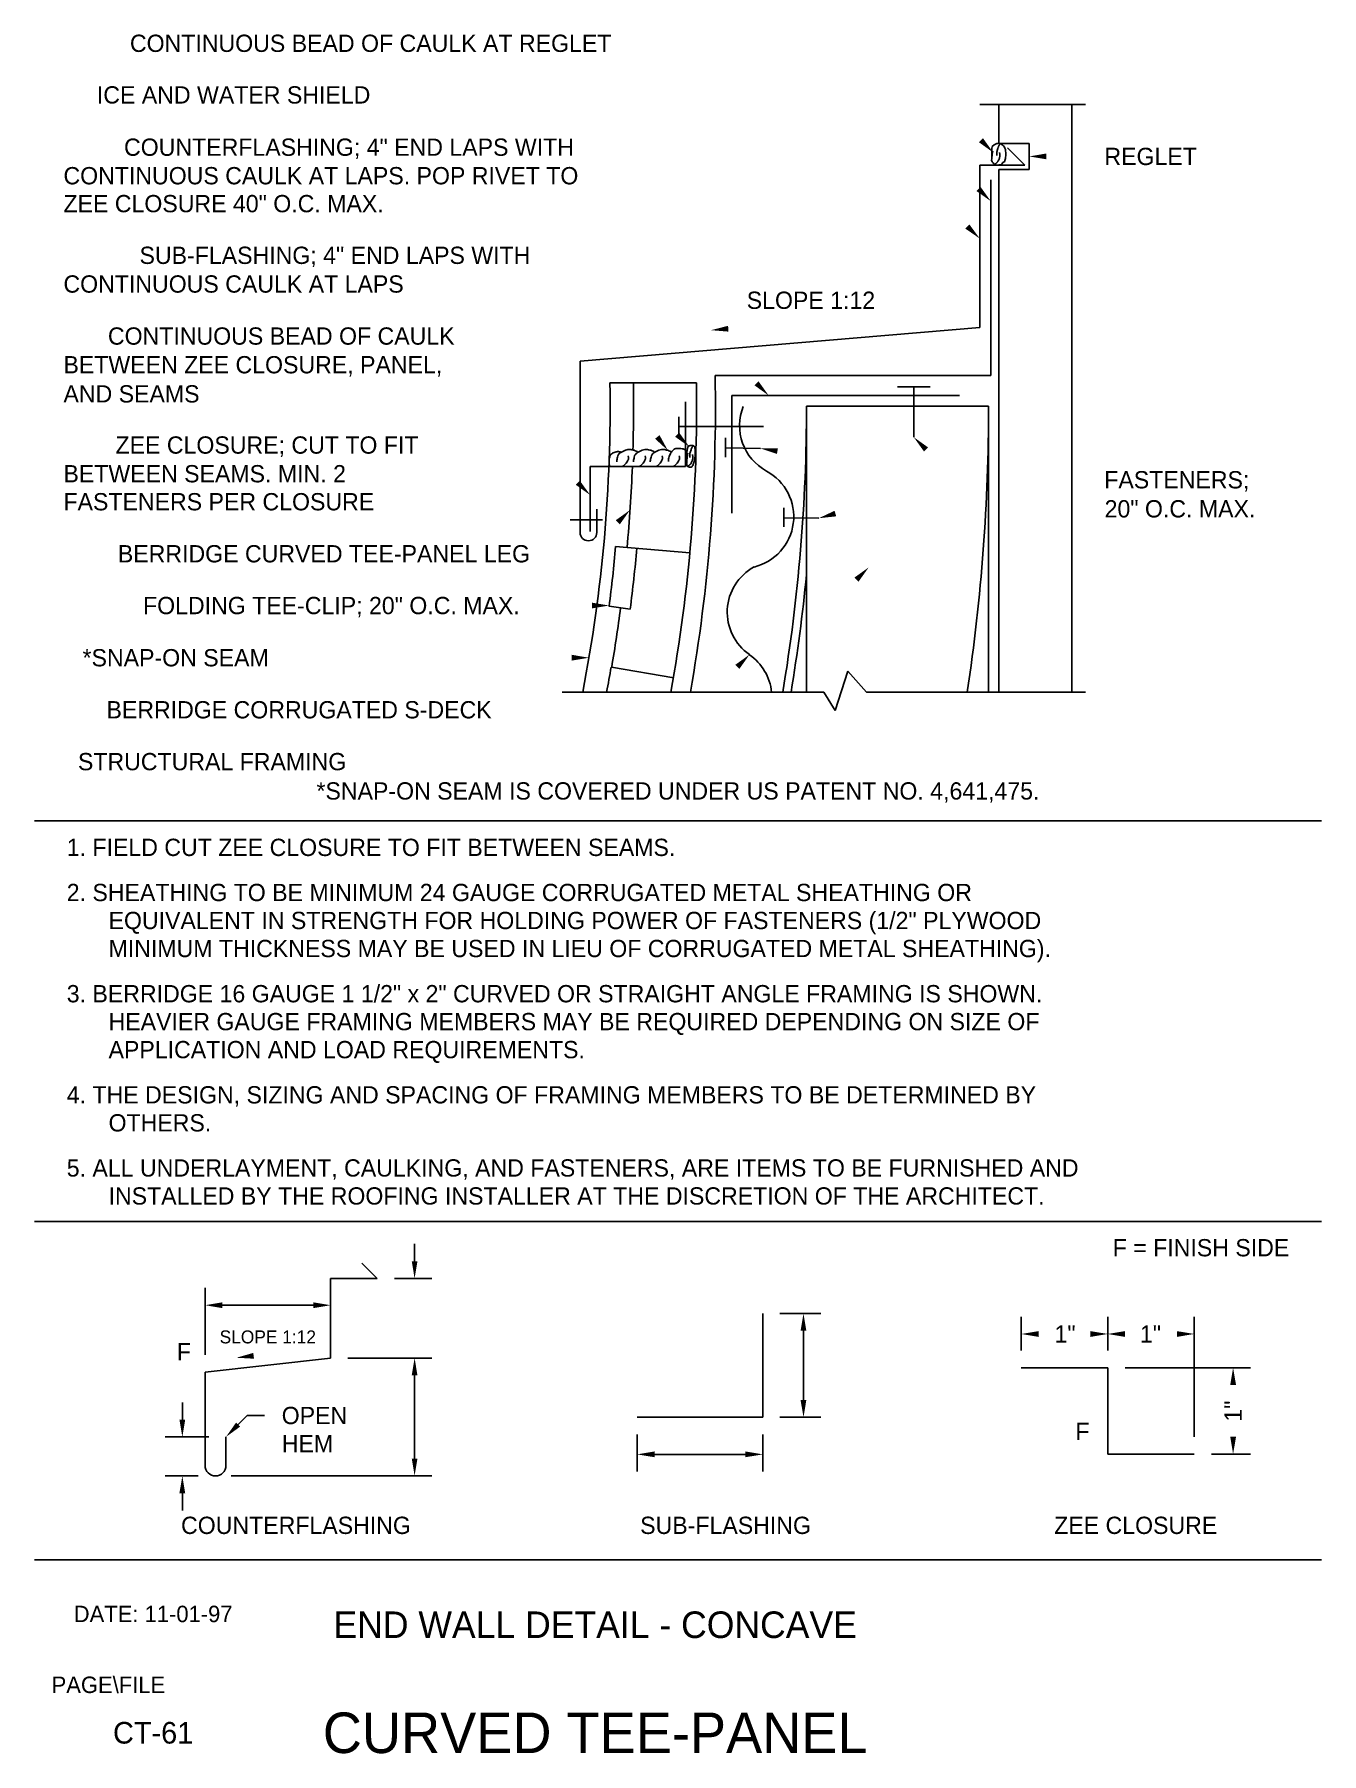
# Model space of a CAD drawing. Extents: x 0.1 to 15, y 0.5 to 20.4.
import ezdxf
from ezdxf.enums import TextEntityAlignment as Align

# ---------------------------------------------------------------- set-up
doc = ezdxf.new("R2010")
doc.units = 0
doc.header["$LTSCALE"] = 0.4
doc.linetypes.add('HIDDENX2', pattern=[0])
for name, color, linetype in [('BORDER', 7, 'CONTINUOUS'), ('CMP-FLSH', 7, 'CONTINUOUS'), ('DIM-TXT', 7, 'CONTINUOUS'), ('STRCTR', 7, 'CONTINUOUS')]:
    doc.layers.add(name, color=color, linetype=linetype)

msp = doc.modelspace()

# ---------------------------------------------------------------- linework, layer by layer
at = {"layer": 'BORDER', "color": 0, "linetype": 'CONTINUOUS'}
for p, q in [((14.961, 11.302), (0.062, 11.302)), ((14.961, 6.664), (0.062, 6.664)), ((14.961, 2.75), (0.062, 2.75))]:
    msp.add_line(p, q, dxfattribs=at)
at = {"layer": 'CMP-FLSH', "color": 0, "linetype": 'CONTINUOUS'}
for p, q in [((11.526, 18.888), (11.326, 19.088)), ((11.004, 17.007), (11.004, 18.888)), ((11.526, 18.888), (11.004, 18.888)), ((11.132, 18.719), (11.132, 16.452)), ((6.379, 16.621), (11.004, 17.007)), ((6.379, 14.637), (6.379, 16.621)), ((6.724, 16.368), (7.724, 16.368)), ((11.132, 16.452), (7.943, 16.452)), ((10.05, 16.324), (10.431, 16.324)), ((10.24, 16.324), (10.24, 15.74)), ((7.6, 16.149), (7.6, 15.399)), ((10.768, 16.222), (8.133, 16.222)), ((8.133, 16.222), (8.133, 14.859)), ((7.522, 15.752), (7.52, 15.975)), ((7.521, 15.864), (8.5, 15.864)), ((8.062, 15.509), (8.06, 15.732)), ((8.465, 15.61), (8.061, 15.616)), ((7.6, 15.399), (6.494, 15.399)), ((6.494, 15.399), (6.494, 14.649)), ((8.737, 14.701), (8.736, 14.924)), ((6.263, 14.785), (6.636, 14.785)), ((6.572, 14.907), (6.572, 14.637)), ((9.14, 14.802), (8.736, 14.808)), ((4.03, 6.006), (3.854, 6.183)), ((3.491, 6.006), (4.03, 6.006)), ((3.491, 6.006), (3.491, 5.086)), ((8.492, 5.601), (8.492, 4.4)), ((3.491, 5.086), (2.038, 4.924)), ((11.485, 4.974), (12.485, 4.974)), ((12.485, 4.974), (12.485, 3.974)), ((2.038, 3.842), (2.038, 4.924)), ((8.492, 4.4), (7.04, 4.4)), ((2.28, 3.842), (2.28, 4.173)), ((12.485, 3.974), (13.485, 3.974))]:
    msp.add_line(p, q, dxfattribs=at)
at = {"layer": 'CMP-FLSH', "color": 0, "linetype": 'HIDDENX2'}
for p, q in [((7.648, 14.4), (6.79, 14.476)), ((6.715, 13.783), (6.958, 13.751)), ((6.743, 13.077), (7.462, 12.956))]:
    msp.add_line(p, q, dxfattribs=at)
at = {"layer": 'CMP-FLSH', "color": 0, "linetype": 'CONTINUOUS'}
for points in [[(11.154, 19.048, 0), (11.154, 19.045, 0), (11.153, 19.04, 0), (11.152, 19.036, 0), (11.151, 19.031, 0), (11.15, 19.025, 0), (11.149, 19.021, 0), (11.149, 19.016, 0), (11.148, 19.011, 0), (11.148, 19.008, 0), (11.147, 18.998, 0), (11.145, 18.986, 0), (11.143, 18.973, 0), (11.142, 18.959, 0), (11.141, 18.945, 0), (11.146, 18.926, 0), (11.16, 18.913, 0), (11.167, 18.903, 0), (11.172, 18.901, 0), (11.175, 18.898, 0), (11.18, 18.895, 0), (11.185, 18.892, 0), (11.191, 18.89, 0), (11.197, 18.888, 0), (11.203, 18.887, 0), (11.208, 18.886, 0), (11.213, 18.886, 0), (11.217, 18.887, 0), (11.23, 18.89, 0), (11.255, 18.889, 0), (11.26, 18.898, 0), (11.264, 18.905, 0), (11.271, 18.917, 0), (11.277, 18.923, 0), (11.294, 18.931, 0), (11.295, 18.942, 0), (11.297, 18.951, 0), (11.3, 18.964, 0), (11.302, 18.979, 0), (11.304, 18.995, 0), (11.304, 19.015, 0), (11.305, 19.033, 0), (11.303, 19.049, 0), (11.3, 19.067, 0), (11.295, 19.083, 0), (11.292, 19.096, 0), (11.28, 19.111, 0), (11.27, 19.117, 0), (11.269, 19.12, 0), (11.268, 19.122, 0), (11.256, 19.125, 0), (11.254, 19.127, 0), (11.253, 19.129, 0), (11.251, 19.131, 0), (11.25, 19.132, 0), (11.244, 19.134, 0), (11.238, 19.136, 0), (11.23, 19.137, 0), (11.222, 19.138, 0), (11.214, 19.138, 0), (11.206, 19.137, 0), (11.198, 19.136, 0), (11.192, 19.134, 0), (11.187, 19.131, 0), (11.171, 19.123, 0), (11.149, 19.101, 0), (11.145, 19.081, 0), (11.143, 19.058, 0), (11.142, 19.036, 0), (11.142, 19.016, 0), (11.142, 18.999, 0), (11.143, 18.987, 0), (11.143, 18.983, 0)], [(11.241, 19.133, 0), (11.239, 19.132, 0), (11.237, 19.129, 0), (11.235, 19.127, 0), (11.233, 19.124, 0), (11.231, 19.122, 0), (11.23, 19.119, 0), (11.228, 19.116, 0), (11.226, 19.114, 0), (11.225, 19.111, 0), (11.222, 19.105, 0), (11.219, 19.097, 0), (11.215, 19.088, 0), (11.212, 19.078, 0), (11.209, 19.068, 0), (11.206, 19.058, 0), (11.204, 19.049, 0), (11.202, 19.041, 0), (11.201, 19.033, 0), (11.2, 19.03, 0), (11.2, 19.026, 0), (11.2, 19.022, 0), (11.201, 19.018, 0), (11.201, 19.014, 0), (11.201, 19.009, 0), (11.202, 19.005, 0), (11.202, 19.002, 0), (11.202, 18.999, 0)], [(11.176, 18.895, 0), (11.177, 18.895, 0), (11.178, 18.896, 0), (11.179, 18.897, 0), (11.18, 18.898, 0), (11.181, 18.899, 0), (11.182, 18.9, 0), (11.183, 18.901, 0), (11.184, 18.902, 0), (11.185, 18.902, 0), (11.187, 18.904, 0), (11.19, 18.906, 0), (11.193, 18.909, 0), (11.196, 18.911, 0), (11.199, 18.914, 0), (11.202, 18.917, 0), (11.205, 18.919, 0), (11.207, 18.922, 0), (11.209, 18.924, 0), (11.212, 18.928, 0), (11.215, 18.933, 0), (11.218, 18.938, 0), (11.221, 18.943, 0), (11.224, 18.949, 0), (11.227, 18.955, 0), (11.229, 18.961, 0), (11.231, 18.966, 0), (11.232, 18.97, 0), (11.233, 18.974, 0), (11.234, 18.979, 0), (11.235, 18.984, 0), (11.236, 18.99, 0), (11.236, 18.995, 0), (11.236, 19.001, 0), (11.236, 19.006, 0), (11.236, 19.011, 0), (11.236, 19.015, 0), (11.236, 19.017, 0), (11.235, 19.02, 0), (11.235, 19.022, 0), (11.234, 19.025, 0), (11.233, 19.028, 0), (11.232, 19.031, 0), (11.232, 19.033, 0), (11.231, 19.034, 0), (11.231, 19.034, 0)], [(6.858, 15.563, 0), (6.854, 15.565, 0), (6.85, 15.567, 0), (6.844, 15.569, 0), (6.838, 15.57, 0), (6.832, 15.572, 0), (6.826, 15.573, 0), (6.82, 15.573, 0), (6.815, 15.573, 0), (6.811, 15.573, 0), (6.803, 15.572, 0), (6.794, 15.569, 0), (6.784, 15.566, 0), (6.773, 15.563, 0), (6.763, 15.558, 0), (6.753, 15.553, 0), (6.745, 15.548, 0), (6.737, 15.542, 0), (6.732, 15.536, 0), (6.726, 15.527, 0), (6.722, 15.514, 0), (6.718, 15.5, 0), (6.716, 15.484, 0), (6.714, 15.468, 0), (6.714, 15.452, 0), (6.714, 15.437, 0), (6.715, 15.423, 0), (6.717, 15.411, 0), (6.718, 15.41, 0), (6.719, 15.408, 0), (6.72, 15.406, 0), (6.722, 15.404, 0), (6.723, 15.402, 0), (6.724, 15.401, 0), (6.726, 15.399, 0), (6.726, 15.398, 0), (6.727, 15.398, 0)], [(7.047, 15.567, 0), (7.039, 15.573, 0), (7.029, 15.578, 0), (7.017, 15.583, 0), (7.004, 15.588, 0), (6.991, 15.591, 0), (6.978, 15.595, 0), (6.966, 15.597, 0), (6.954, 15.598, 0), (6.945, 15.598, 0), (6.932, 15.596, 0), (6.918, 15.593, 0), (6.903, 15.588, 0), (6.887, 15.581, 0), (6.872, 15.574, 0), (6.857, 15.566, 0), (6.844, 15.558, 0), (6.832, 15.549, 0), (6.824, 15.54, 0), (6.819, 15.533, 0), (6.815, 15.522, 0), (6.812, 15.51, 0), (6.809, 15.497, 0), (6.806, 15.484, 0), (6.804, 15.472, 0), (6.803, 15.463, 0), (6.802, 15.456, 0), (6.802, 15.454, 0)], [(6.857, 15.4, 0), (6.859, 15.4, 0), (6.862, 15.401, 0), (6.865, 15.402, 0), (6.868, 15.403, 0), (6.871, 15.404, 0), (6.873, 15.405, 0), (6.876, 15.407, 0), (6.878, 15.408, 0), (6.88, 15.41, 0), (6.887, 15.416, 0), (6.895, 15.423, 0), (6.903, 15.432, 0), (6.912, 15.441, 0), (6.919, 15.452, 0), (6.926, 15.462, 0), (6.932, 15.472, 0), (6.937, 15.482, 0), (6.939, 15.49, 0), (6.939, 15.494, 0), (6.939, 15.498, 0), (6.939, 15.502, 0), (6.939, 15.507, 0), (6.938, 15.512, 0), (6.936, 15.516, 0), (6.935, 15.519, 0), (6.932, 15.522, 0), (6.93, 15.523, 0)], [(7.241, 15.567, 0), (7.233, 15.573, 0), (7.223, 15.578, 0), (7.211, 15.583, 0), (7.199, 15.588, 0), (7.185, 15.591, 0), (7.172, 15.595, 0), (7.16, 15.597, 0), (7.149, 15.598, 0), (7.139, 15.598, 0), (7.126, 15.596, 0), (7.112, 15.593, 0), (7.097, 15.588, 0), (7.082, 15.581, 0), (7.066, 15.574, 0), (7.051, 15.566, 0), (7.038, 15.558, 0), (7.026, 15.549, 0), (7.018, 15.54, 0), (7.013, 15.533, 0), (7.009, 15.522, 0), (7.006, 15.51, 0), (7.003, 15.497, 0), (7, 15.484, 0), (6.998, 15.472, 0), (6.997, 15.463, 0), (6.996, 15.456, 0), (6.996, 15.454, 0)], [(7.054, 15.4, 0), (7.056, 15.4, 0), (7.059, 15.401, 0), (7.061, 15.402, 0), (7.064, 15.403, 0), (7.067, 15.404, 0), (7.07, 15.405, 0), (7.073, 15.407, 0), (7.075, 15.408, 0), (7.077, 15.41, 0), (7.084, 15.416, 0), (7.092, 15.423, 0), (7.1, 15.432, 0), (7.108, 15.441, 0), (7.116, 15.452, 0), (7.123, 15.462, 0), (7.129, 15.472, 0), (7.133, 15.482, 0), (7.136, 15.49, 0), (7.136, 15.494, 0), (7.136, 15.498, 0), (7.136, 15.502, 0), (7.136, 15.507, 0), (7.135, 15.512, 0), (7.133, 15.516, 0), (7.131, 15.519, 0), (7.129, 15.522, 0), (7.127, 15.523, 0)], [(7.435, 15.567, 0), (7.427, 15.573, 0), (7.417, 15.578, 0), (7.405, 15.583, 0), (7.393, 15.588, 0), (7.38, 15.591, 0), (7.367, 15.595, 0), (7.354, 15.597, 0), (7.343, 15.598, 0), (7.333, 15.598, 0), (7.321, 15.596, 0), (7.307, 15.593, 0), (7.291, 15.588, 0), (7.276, 15.581, 0), (7.26, 15.574, 0), (7.245, 15.566, 0), (7.232, 15.558, 0), (7.221, 15.549, 0), (7.212, 15.54, 0), (7.207, 15.533, 0), (7.203, 15.522, 0), (7.2, 15.51, 0), (7.197, 15.497, 0), (7.194, 15.484, 0), (7.193, 15.472, 0), (7.191, 15.463, 0), (7.19, 15.456, 0), (7.19, 15.454, 0)], [(7.25, 15.4, 0), (7.253, 15.4, 0), (7.255, 15.401, 0), (7.258, 15.402, 0), (7.261, 15.403, 0), (7.264, 15.404, 0), (7.267, 15.405, 0), (7.27, 15.407, 0), (7.272, 15.408, 0), (7.274, 15.41, 0), (7.281, 15.416, 0), (7.289, 15.423, 0), (7.297, 15.432, 0), (7.305, 15.441, 0), (7.313, 15.452, 0), (7.32, 15.462, 0), (7.326, 15.472, 0), (7.33, 15.482, 0), (7.333, 15.49, 0), (7.333, 15.494, 0), (7.333, 15.498, 0), (7.333, 15.502, 0), (7.332, 15.507, 0), (7.331, 15.512, 0), (7.33, 15.516, 0), (7.328, 15.519, 0), (7.326, 15.522, 0), (7.324, 15.523, 0)], [(7.595, 15.594, 0), (7.585, 15.599, 0), (7.572, 15.603, 0), (7.558, 15.606, 0), (7.543, 15.608, 0), (7.527, 15.609, 0), (7.512, 15.609, 0), (7.497, 15.609, 0), (7.485, 15.607, 0), (7.474, 15.604, 0), (7.469, 15.601, 0), (7.463, 15.597, 0), (7.458, 15.592, 0), (7.452, 15.587, 0), (7.447, 15.581, 0), (7.441, 15.575, 0), (7.437, 15.568, 0), (7.433, 15.563, 0), (7.43, 15.558, 0), (7.425, 15.549, 0), (7.42, 15.539, 0), (7.415, 15.527, 0), (7.411, 15.515, 0), (7.406, 15.502, 0), (7.403, 15.49, 0), (7.401, 15.478, 0), (7.401, 15.467, 0), (7.402, 15.458, 0)], [(7.447, 15.4, 0), (7.45, 15.4, 0), (7.452, 15.401, 0), (7.455, 15.402, 0), (7.458, 15.403, 0), (7.461, 15.404, 0), (7.464, 15.405, 0), (7.467, 15.407, 0), (7.469, 15.408, 0), (7.471, 15.41, 0), (7.478, 15.416, 0), (7.486, 15.423, 0), (7.494, 15.432, 0), (7.502, 15.441, 0), (7.51, 15.452, 0), (7.517, 15.462, 0), (7.523, 15.472, 0), (7.527, 15.482, 0), (7.53, 15.49, 0), (7.53, 15.494, 0), (7.53, 15.498, 0), (7.53, 15.502, 0), (7.529, 15.507, 0), (7.528, 15.512, 0), (7.527, 15.516, 0), (7.525, 15.519, 0), (7.523, 15.522, 0), (7.521, 15.523, 0)], [(7.625, 15.555, 0), (7.625, 15.551, 0), (7.624, 15.547, 0), (7.623, 15.542, 0), (7.622, 15.537, 0), (7.621, 15.532, 0), (7.62, 15.527, 0), (7.62, 15.522, 0), (7.619, 15.518, 0), (7.619, 15.514, 0), (7.618, 15.504, 0), (7.616, 15.492, 0), (7.614, 15.479, 0), (7.613, 15.465, 0), (7.612, 15.451, 0), (7.611, 15.438, 0), (7.612, 15.426, 0), (7.615, 15.415, 0), (7.619, 15.406, 0), (7.622, 15.403, 0), (7.626, 15.4, 0), (7.631, 15.398, 0), (7.637, 15.395, 0), (7.643, 15.393, 0), (7.649, 15.392, 0), (7.655, 15.391, 0), (7.66, 15.392, 0), (7.664, 15.393, 0), (7.671, 15.397, 0), (7.677, 15.404, 0), (7.682, 15.413, 0), (7.687, 15.424, 0), (7.692, 15.435, 0), (7.696, 15.446, 0), (7.699, 15.457, 0), (7.701, 15.467, 0), (7.703, 15.476, 0), (7.706, 15.489, 0), (7.708, 15.504, 0), (7.71, 15.52, 0), (7.711, 15.538, 0), (7.712, 15.556, 0), (7.712, 15.574, 0), (7.711, 15.59, 0), (7.71, 15.605, 0), (7.707, 15.618, 0), (7.707, 15.62, 0), (7.706, 15.622, 0), (7.705, 15.625, 0), (7.704, 15.628, 0), (7.702, 15.63, 0), (7.701, 15.632, 0), (7.699, 15.635, 0), (7.698, 15.636, 0), (7.696, 15.637, 0), (7.691, 15.64, 0), (7.684, 15.642, 0), (7.677, 15.643, 0), (7.668, 15.643, 0), (7.66, 15.643, 0), (7.652, 15.643, 0), (7.645, 15.641, 0), (7.639, 15.639, 0), (7.634, 15.636, 0), (7.626, 15.625, 0), (7.62, 15.608, 0), (7.616, 15.587, 0), (7.614, 15.565, 0), (7.613, 15.543, 0), (7.613, 15.522, 0), (7.614, 15.505, 0), (7.614, 15.494, 0), (7.614, 15.49, 0)], [(7.623, 15.4, 0), (7.624, 15.401, 0), (7.624, 15.401, 0), (7.625, 15.402, 0), (7.627, 15.403, 0), (7.628, 15.404, 0), (7.629, 15.405, 0), (7.63, 15.406, 0), (7.631, 15.407, 0), (7.631, 15.408, 0), (7.634, 15.41, 0), (7.636, 15.412, 0), (7.639, 15.414, 0), (7.642, 15.417, 0), (7.646, 15.419, 0), (7.649, 15.422, 0), (7.651, 15.425, 0), (7.654, 15.427, 0), (7.656, 15.429, 0), (7.659, 15.433, 0), (7.662, 15.438, 0), (7.665, 15.443, 0), (7.668, 15.449, 0), (7.671, 15.455, 0), (7.673, 15.46, 0), (7.676, 15.466, 0), (7.678, 15.471, 0), (7.679, 15.476, 0), (7.68, 15.48, 0), (7.681, 15.484, 0), (7.682, 15.49, 0), (7.682, 15.495, 0), (7.683, 15.501, 0), (7.683, 15.506, 0), (7.683, 15.512, 0), (7.683, 15.516, 0), (7.683, 15.521, 0), (7.682, 15.523, 0), (7.682, 15.525, 0), (7.681, 15.528, 0), (7.681, 15.531, 0), (7.68, 15.533, 0), (7.679, 15.536, 0), (7.678, 15.538, 0), (7.678, 15.539, 0), (7.678, 15.54, 0)], [(7.688, 15.639, 0), (7.686, 15.637, 0), (7.684, 15.635, 0), (7.682, 15.632, 0), (7.68, 15.63, 0), (7.678, 15.627, 0), (7.676, 15.624, 0), (7.674, 15.622, 0), (7.673, 15.619, 0), (7.672, 15.617, 0), (7.669, 15.61, 0), (7.665, 15.602, 0), (7.662, 15.593, 0), (7.659, 15.583, 0), (7.656, 15.574, 0), (7.653, 15.564, 0), (7.65, 15.555, 0), (7.649, 15.546, 0), (7.647, 15.539, 0), (7.647, 15.535, 0), (7.647, 15.532, 0), (7.647, 15.528, 0), (7.647, 15.523, 0), (7.648, 15.519, 0), (7.648, 15.515, 0), (7.648, 15.511, 0), (7.648, 15.507, 0), (7.648, 15.504, 0)]]:
    msp.add_polyline3d(points, dxfattribs=at)
for centre, radius, start, end in [((-10.663, 16.097), 17.389, 349.0391, 0.8955), ((-10.663, 16.097), 18.39, 349.6421, 0.8466), ((-11.026, 16.097), 18.971, 349.9622, 1.0732), ((6.475, 14.637), 0.0964, 180, 0), ((2.159, 3.842), 0.121, 180, 0)]:
    msp.add_arc(centre, radius, start, end, dxfattribs=at)
at = {"layer": 'CMP-FLSH', "color": 0, "linetype": 'HIDDENX2'}
for centre, radius, start, end in [((-10.663, 16.097), 17.66, 358.362, 0.8818), ((-10.663, 16.097), 17.66, 354.6951, 357.7355), ((-10.68, 16.021), 17.538, 352.667, 354.9437), ((-10.668, 16.02), 17.772, 352.6668, 354.9449), ((-10.699, 16.025), 17.69, 350.41, 352.6645), ((-10.683, 16.101), 17.681, 349.2085, 350.1578)]:
    msp.add_arc(centre, radius, start, end, dxfattribs=at)
at = {"layer": 'DIM-TXT', "color": 0, "linetype": 'CONTINUOUS'}
for p, q in [((4.463, 6.206), (4.463, 6.406)), ((4.23, 6.006), (4.663, 6.006)), ((2.038, 5.124), (2.038, 5.897)), ((2.238, 5.697), (3.291, 5.697)), ((8.692, 5.601), (9.164, 5.601)), ((8.964, 4.6), (8.964, 5.401)), ((11.485, 5.174), (11.485, 5.564)), ((12.485, 5.174), (12.485, 5.564)), ((13.485, 4.174), (13.485, 5.564)), ((3.691, 5.086), (4.663, 5.086)), ((12.685, 4.974), (14.136, 4.974)), ((4.463, 3.923), (4.463, 4.886)), ((1.775, 4.373), (1.775, 4.573)), ((2.42, 4.315), (2.525, 4.421)), ((2.525, 4.421), (2.725, 4.421)), ((8.692, 4.4), (9.164, 4.4)), ((7.04, 4.2), (7.04, 3.771)), ((8.492, 4.2), (8.492, 3.771)), ((2.08, 4.173), (1.575, 4.173)), ((7.24, 3.971), (8.292, 3.971)), ((13.685, 3.974), (14.136, 3.974)), ((1.959, 3.721), (1.575, 3.721)), ((2.339, 3.723), (4.663, 3.723)), ((1.775, 3.521), (1.775, 3.321))]:
    msp.add_line(p, q, dxfattribs=at)
at = {"layer": 'DIM-TXT', "color": 0, "linetype": 'CONTINUOUS', "extrusion": (0, 0, -1)}
for points in [[(-11.041, 19.199), (-11.159, 19.034), (-10.994, 19.152)], [(-11.014, 18.634), (-11.132, 18.47), (-10.967, 18.587)], [(-10.884, 18.201), (-11.004, 18.038), (-10.837, 18.153)], [(-8.096, 16.961), (-7.894, 16.978), (-8.091, 17.028)], [(-8.443, 16.387), (-8.561, 16.222), (-8.396, 16.34)], [(-7.298, 15.763), (-7.395, 15.585), (-7.246, 15.722)], [(-7.526, 15.792), (-7.644, 15.627), (-7.478, 15.745)], [(-10.358, 15.575), (-10.24, 15.74), (-10.405, 15.622)], [(-8.657, 15.546), (-8.465, 15.61), (-8.668, 15.612)], [(-6.376, 15.236), (-6.494, 15.071), (-6.329, 15.189)], [(-6.792, 14.779), (-6.956, 14.897), (-6.839, 14.732)], [(-9.342, 14.824), (-9.14, 14.802), (-9.324, 14.888)], [(-9.553, 14.115), (-9.718, 14.233), (-9.601, 14.068)], [(-6.516, 13.825), (-6.716, 13.792), (-6.516, 13.759)], [(-6.281, 13.222), (-6.481, 13.188), (-6.281, 13.155)], [(-8.175, 13.106), (-8.339, 13.224), (-8.222, 13.059)], [(-2.604, 5.078), (-2.401, 5.089), (-2.596, 5.145)]]:
    msp.add_solid(points, dxfattribs=at)
at = {"layer": 'DIM-TXT', "color": 0, "linetype": 'CONTINUOUS', "extrusion": (-1.22461e-16, 1.22461e-16, -1)}
msp.add_solid([(-11.776, 18.955), (-11.576, 18.988), (-11.776, 19.022)], dxfattribs=at)
at = {"layer": 'DIM-TXT', "color": 0, "linetype": 'CONTINUOUS'}
for points in [[(4.43, 6.206), (4.496, 6.206), (4.463, 6.006)], [(2.238, 5.73), (2.238, 5.663), (2.038, 5.697)], [(3.291, 5.73), (3.291, 5.663), (3.491, 5.697)], [(8.93, 5.401), (8.997, 5.401), (8.964, 5.601)], [(11.685, 5.397), (11.685, 5.33), (11.485, 5.364)], [(12.285, 5.397), (12.285, 5.33), (12.485, 5.364)], [(12.685, 5.397), (12.685, 5.33), (12.485, 5.364)], [(13.285, 5.397), (13.285, 5.33), (13.485, 5.364)], [(4.43, 4.886), (4.496, 4.886), (4.463, 5.086)], [(13.903, 4.774), (13.97, 4.774), (13.936, 4.974)], [(8.93, 4.6), (8.997, 4.6), (8.964, 4.4)], [(1.741, 4.373), (1.808, 4.373), (1.775, 4.173)], [(2.444, 4.292), (2.397, 4.339), (2.28, 4.173)], [(7.24, 4.005), (7.24, 3.938), (7.04, 3.971)], [(8.292, 4.005), (8.292, 3.938), (8.492, 3.971)], [(13.903, 4.174), (13.97, 4.174), (13.936, 3.974)], [(4.43, 3.923), (4.496, 3.923), (4.463, 3.723)], [(1.741, 3.521), (1.808, 3.521), (1.775, 3.721)]]:
    msp.add_solid(points, dxfattribs=at)
at = {"layer": 'STRCTR', "color": 0, "linetype": 'CONTINUOUS'}
for p, q in [((11.004, 19.59), (12.227, 19.59)), ((11.226, 19.138), (11.226, 19.59)), ((12.068, 19.59), (12.068, 12.79)), ((11.576, 19.138), (11.226, 19.138)), ((11.576, 19.138), (11.576, 18.838)), ((11.226, 18.838), (11.226, 12.79)), ((11.576, 18.838), (11.226, 18.838)), ((8.998, 16.097), (11.106, 16.097)), ((8.998, 16.097), (8.998, 12.79)), ((11.106, 16.097), (11.106, 12.79)), ((9.329, 12.577), (9.478, 13.034)), ((9.478, 13.034), (9.693, 12.79)), ((9.2, 12.79), (6.172, 12.79)), ((9.2, 12.79), (9.329, 12.577)), ((9.693, 12.79), (12.227, 12.79))]:
    msp.add_line(p, q, dxfattribs=at)
for centre, radius, start, end in [((8.82, 15.873), 0.596, 157.9674, 241.6879), ((-11.023, 16.097), 20.022, 350.4941, 0.0002), ((8.252, 14.82), 0.599, 283.5215, 61.6874), ((8.677, 13.715), 0.596, 118.5849, 235.437), ((7.999, 12.729), 0.599, 5.8205, 55.4376)]:
    msp.add_arc(centre, radius, start, end, dxfattribs=at)
at = {"layer": 'STRCTR', "color": 0, "linetype": 'HIDDENX2'}
for centre, radius, start, end in [((-11.024, 16.097), 22.131, 351.407, 0), ((-11.022, 16.097), 20.115, 350.5391, 354.4365)]:
    msp.add_arc(centre, radius, start, end, dxfattribs=at)

# ---------------------------------------------------------------- texts
at = {"layer": 'BORDER', "color": 0, "linetype": 'CONTINUOUS'}
for s, height, p in [('DATE: 11-01-97', 0.1902, (1.437, 2.125)), ('CT-61', 0.25, (1.437, 0.75)), ('CURVED TEE-PANEL', 0.46875, (6.553, 0.75))]:
    msp.add_text(s, height=height, dxfattribs=at).set_placement(p, align=Align.MIDDLE)
msp.add_text('PAGE\\FILE', height=0.1902, dxfattribs=at).set_placement((0.262, 1.21))
at = {"layer": 'DIM-TXT', "color": 0, "linetype": 'CONTINUOUS'}
for s, p in [('CONTINUOUS BEAD OF CAULK AT REGLET', (6.741, 20.297)), ('ICE AND WATER SHIELD', (3.951, 19.7)), ('COUNTERFLASHING; 4" END LAPS WITH', (6.307, 19.095)), ('SUB-FLASHING; 4" END LAPS WITH', (5.803, 17.844)), ('CONTINUOUS BEAD OF CAULK', (4.926, 16.91)), ('ZEE CLOSURE; CUT TO FIT', (4.508, 15.649)), ('BERRIDGE CURVED TEE-PANEL LEG', (5.799, 14.391)), ('FOLDING TEE-CLIP; 20" O.C. MAX.', (5.68, 13.792)), ('*SNAP-ON SEAM', (2.775, 13.188)), ('BERRIDGE CORRUGATED S-DECK', (5.355, 12.586)), ('STRUCTURAL FRAMING', (3.672, 11.986))]:
    msp.add_text(s, height=0.2, dxfattribs=at).set_placement(p, align=Align.MIDDLE_RIGHT)
for s, p in [('REGLET', (12.447, 18.988)), ('FASTENERS;', (12.445, 15.247)), ('OPEN', (2.925, 4.421))]:
    msp.add_text(s, height=0.2, dxfattribs=at).set_placement(p, align=Align.MIDDLE_LEFT)
for s, p in [('CONTINUOUS CAULK AT LAPS. POP RIVET TO', (0.399, 18.665)), ('ZEE CLOSURE 40" O.C. MAX.', (0.399, 18.342)), ('CONTINUOUS CAULK AT LAPS', (0.399, 17.412)), ('BETWEEN ZEE CLOSURE, PANEL,', (0.399, 16.478)), ('AND SEAMS', (0.399, 16.141)), ('BETWEEN SEAMS. MIN. 2', (0.399, 15.217)), ('FASTENERS PER CLOSURE', (0.399, 14.893)), ('20" O.C. MAX.', (12.449, 14.811)), ('1. FIELD CUT ZEE CLOSURE TO FIT BETWEEN SEAMS.', (0.437, 10.894)), ('2. SHEATHING TO BE MINIMUM 24 GAUGE CORRUGATED METAL SHEATHING OR', (0.437, 10.372)), ('EQUIVALENT IN STRENGTH FOR HOLDING POWER OF FASTENERS (1/2" PLYWOOD', (0.921, 10.048)), ('MINIMUM THICKNESS MAY BE USED IN LIEU OF CORRUGATED METAL SHEATHING).', (0.921, 9.724)), ('3. BERRIDGE 16 GAUGE 1 1/2" x 2" CURVED OR STRAIGHT ANGLE FRAMING IS SHOWN.', (0.437, 9.201)), ('HEAVIER GAUGE FRAMING MEMBERS MAY BE REQUIRED DEPENDING ON SIZE OF', (0.921, 8.878)), ('APPLICATION AND LOAD REQUIREMENTS.', (0.921, 8.554)), ('4. THE DESIGN, SIZING AND SPACING OF FRAMING MEMBERS TO BE DETERMINED BY', (0.437, 8.031)), ('OTHERS.', (0.921, 7.707)), ('5. ALL UNDERLAYMENT, CAULKING, AND FASTENERS, ARE ITEMS TO BE FURNISHED AND', (0.437, 7.185)), ('INSTALLED BY THE ROOFING INSTALLER AT THE DISCRETION OF THE ARCHITECT.', (0.921, 6.861)), ('F', (1.712, 5.058)), ('HEM', (2.926, 3.996)), ('F', (12.11, 4.138))]:
    msp.add_text(s, height=0.2, dxfattribs=at).set_placement(p)
for s, height, p in [('SLOPE 1:12', 0.2, (9.05, 17.224)), ('*SNAP-ON SEAM IS COVERED UNDER US PATENT NO. 4,641,475.', 0.2, (7.511, 11.547)), ('SLOPE 1:12', 0.15, (2.764, 5.255)), ('COUNTERFLASHING', 0.2, (3.09, 3.05)), ('SUB-FLASHING', 0.2, (8.062, 3.05)), ('ZEE CLOSURE', 0.2, (12.809, 3.05))]:
    msp.add_text(s, height=height, dxfattribs=at).set_placement(p, align=Align.CENTER)
msp.add_text('F = FINISH SIDE', height=0.2, dxfattribs=at).set_placement((14.586, 6.262), align=Align.RIGHT)
for p in [(11.991, 5.364), (12.98, 5.364)]:
    msp.add_text('1"', height=0.2, dxfattribs=at).set_placement(p, align=Align.MIDDLE_CENTER)
msp.add_text('1"', height=0.2, rotation=90, dxfattribs=at).set_placement((13.936, 4.471), align=Align.MIDDLE_CENTER)
msp.add_text('END WALL DETAIL - CONCAVE', height=0.30762, dxfattribs=at).set_placement((6.553, 2), align=Align.MIDDLE)

doc.saveas('drawing.dxf')
